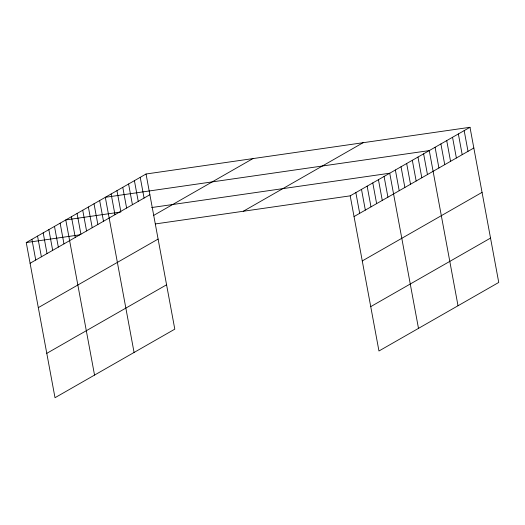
<?xml version="1.0" encoding="UTF-8"?>
<svg xmlns="http://www.w3.org/2000/svg" width="525" height="525" viewBox="0 0 525 525"><rect width="100%" height="100%" fill="white"/><g stroke="black" fill="none" stroke-linecap="round" stroke-linejoin="round"><path stroke-width="0.79" d="M146.042 174.005L174.799 329.155L55.007 397.707L26.25 242.557L146.042 174.005L469.993 127.293L498.75 282.443L378.958 350.995L350.201 195.845L469.993 127.293M30.089 263.274L149.881 194.723M153.628 215.427L252.945 158.589M38.312 307.637L158.104 239.085M243.298 211.26L363.09 142.708M46.784 353.345L166.576 284.793M354.04 216.562L473.832 148.011M362.263 260.925L482.055 192.373M370.735 306.633L490.527 238.081M120.855 211.988L65.782 219.929L94.539 375.086M151.627 207.552L389.734 173.224L418.491 328.374M26.25 242.557L79.702 234.846M155.498 223.919L350.201 195.845M464.172 130.62L468.018 151.338M458.358 133.954L462.197 154.672M452.537 137.281L456.376 157.999M446.723 140.608L450.562 161.326M440.902 143.942L444.741 164.66M435.081 147.269L438.92 167.987M458.023 305.753L429.266 150.596L105.315 197.308L134.072 352.465M423.616 153.832L427.455 174.549M417.972 157.06L421.811 177.785M412.322 160.296L416.161 181.013M406.672 163.524L410.517 184.242M401.028 166.76L404.867 187.477M395.377 169.988L399.217 190.706M384.083 176.452L387.923 197.17M378.44 179.681L382.279 200.406M372.789 182.917L376.628 203.634M367.146 186.145L370.985 206.87M361.495 189.381L365.334 210.098M355.845 192.609L359.691 213.334M140.227 177.332L144.067 198.05M134.407 180.659L138.246 201.383M128.586 183.993L132.425 204.711M122.771 187.32L126.61 208.038M116.95 190.647L120.789 211.372M111.129 193.981L114.975 214.699M99.665 200.543L103.504 221.261M94.021 203.772L97.86 224.49M88.371 207.007L92.21 227.725M82.727 210.236L86.566 230.954M77.077 213.465L80.916 234.189M71.426 216.7L75.272 237.418M60.132 223.164L63.971 243.882M54.488 226.393L58.328 247.111M48.838 229.628L52.677 250.346M43.194 232.857L47.033 253.575M37.544 236.093L41.383 256.81M31.9 239.321L35.739 260.039"/></g></svg>
